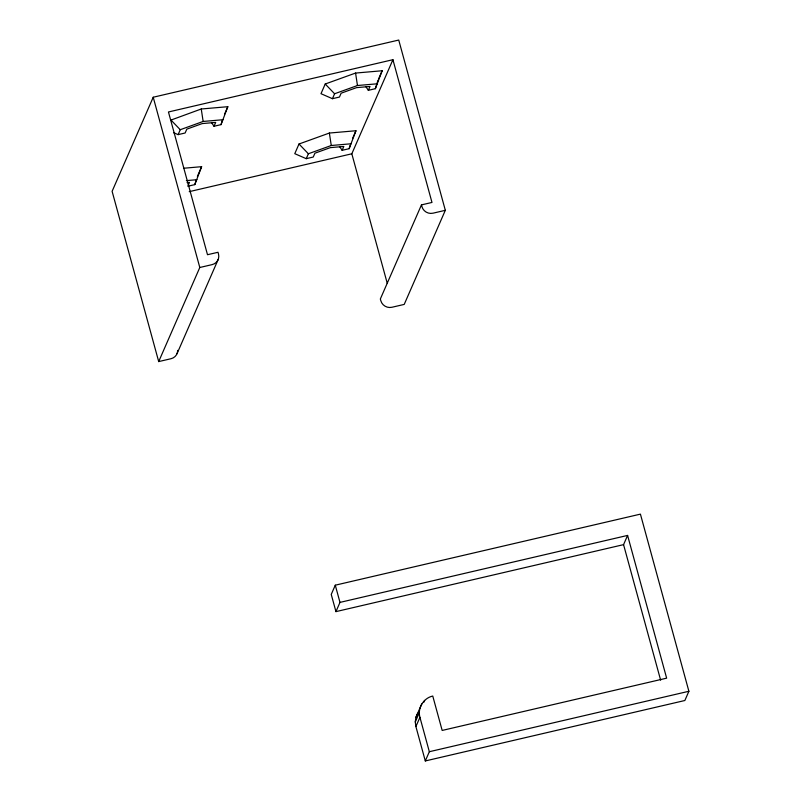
<?xml version="1.0" encoding="UTF-8"?>
<svg xmlns="http://www.w3.org/2000/svg" width="801" height="801" viewBox="0 0 801 801"><rect width="100%" height="100%" fill="white"/><g stroke="black" fill="none" stroke-linecap="round" stroke-linejoin="round"><path stroke-width="1.2" d="M335.949 611.624L339.984 602.392L627.594 535.418L623.558 544.64L335.949 611.624L331.244 594.422L335.279 585.191L640.42 514.132L688.89 691.273L684.855 700.505L425.301 760.95L415.899 726.557L415.278 721.961L415.889 717.406L417.701 713.2M425.301 760.95L429.336 751.718L419.924 717.326C417.301 708.164 423.489 698.061 432.76 696.039L442.172 730.442L666.642 678.167L627.594 535.418M187.034 182.618L189.487 182.398L187.804 186.253L194.813 184.62L196.295 179.905M211.474 122.483L214.007 126.268L221.026 124.636L222.498 119.91M339.594 146.533L342.127 150.318L349.146 148.686L350.247 145.141M365.807 86.538L368.34 90.323L375.359 88.691L377.932 80.43M194.813 184.62L201.622 166.678L183.489 168.26M221.026 124.636L227.834 106.693L201.251 108.996L170.813 120.13M349.146 148.686L355.954 130.743L329.371 133.046L299.003 144.01L294.778 153.682L306.232 158.678L313.241 157.046L314.933 153.191L330.332 147.634L343.819 146.463L342.127 150.318M375.359 88.691L382.157 70.758L355.574 73.061L325.216 84.015L320.991 93.697L332.435 98.693L339.454 97.051L341.136 93.196L356.535 87.639L370.022 86.468L368.34 90.323M158.698 361.581L199.799 267.494L212.075 264.63A9.131 8.781 23.6 0 0 218.493 253.987L218.022 252.275L207.499 254.718L168.45 111.98L392.921 59.695L431.979 202.443L421.456 204.896L380.345 298.983L380.815 300.705A9.131 8.781 23.6 0 0 391.939 307.264L404.215 304.41L445.326 210.313L398.738 40.05L153.221 97.231L112.11 191.319L158.698 361.581L170.973 358.728A9.131 8.781 23.6 0 0 177.702 350.377M173.527 132.636L178.112 134.628L180.265 129.712L203.144 121.452L223.179 119.709M214.007 126.268L215.699 122.413L202.212 123.584L186.813 129.141L185.131 132.996L178.112 134.628M197.396 176.36L201.622 166.678M224.54 114.223L227.834 106.693M177.011 353.742L218.112 259.644M306.232 158.678L308.385 153.762L331.264 145.502L351.299 143.759M332.435 98.693L334.588 93.767L357.466 85.517L377.501 83.775M352.66 138.273L355.954 130.743M378.402 79.359L382.157 70.758M387.263 283.344L351.819 153.792L392.921 59.695M415.889 717.406L421.737 703.969M415.278 721.961L419.303 712.73M423.729 702.437L424.62 700.384M415.899 726.557L419.924 717.326M189.226 191.659L351.819 153.792M445.326 210.313L433.051 213.176A9.131 8.781 23.6 0 1 421.927 206.618L421.456 204.896M429.336 751.718L688.89 691.273M186.363 180.625L196.966 179.704M325.216 84.015L334.588 93.767M299.003 144.01L308.385 153.762M170.883 119.96L180.265 129.712M623.558 544.64L660.645 680.189M335.279 585.191L339.984 602.392M153.221 97.231L199.799 267.494M355.574 73.061L357.466 85.517M329.371 133.046L331.264 145.502M201.251 108.996L203.144 121.452"/></g></svg>
